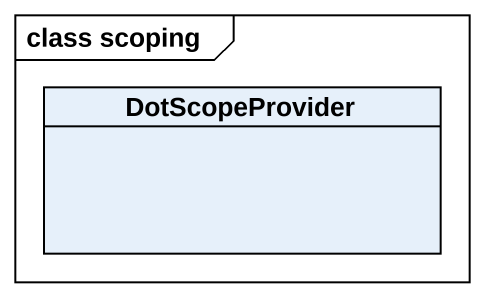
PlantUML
@startuml
mainframe class scoping
hide circle
hide empty members
class DotScopeProvider
@enduml
